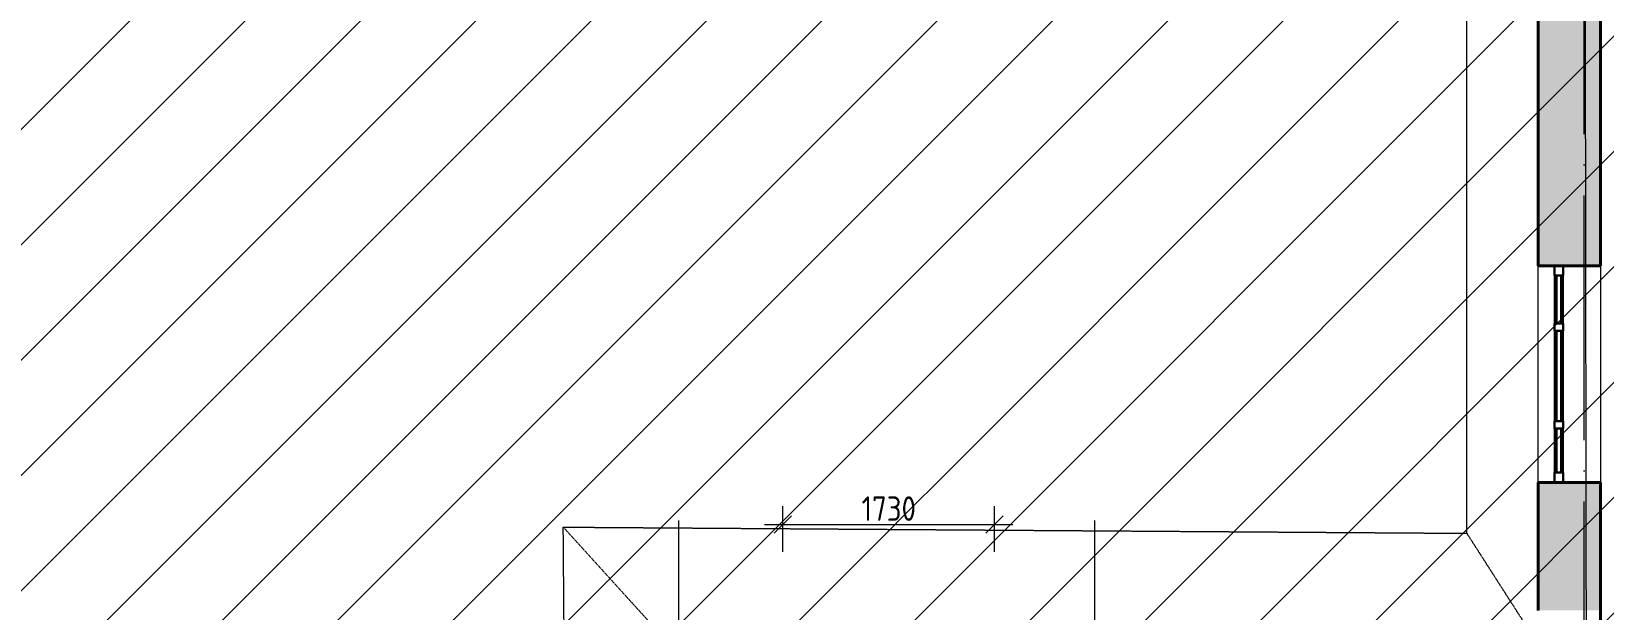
# Model space of a CAD drawing. Header units: millimetres. Extents: x 3050 to 430575, y -569542 to 36130.
# Drawn here: x 313137 to 325988, y -409681 to -404956 of the extents above; entities that cross this region are included whole.
import ezdxf

# ---------------------------------------------------------------- set-up
doc = ezdxf.new("R2010")
doc.units = ezdxf.units.MM
doc.linetypes.add('ADSK_Линия сетки', pattern=[25, 20, -2.5, 0, -2.5])
doc.linetypes.add('ADSK_Сверху', pattern=[4.5, 3, -1.5])
for name, color, linetype, lineweight in [('Витраж', 7, 'Continuous', 18), ('Крыша', 7, 'Continuous', 18), ('Оси', 7, 'Continuous', 9), ('Панели витража', 7, 'Continuous', 18), ('Перекрытие', 7, 'Continuous', 18), ('Размеры', 7, 'Continuous', 9), ('Стены наружные', 7, 'Continuous', 18)]:
    doc.layers.add(name, color=color, linetype=linetype, lineweight=lineweight)
doc.styles.add('GOST Common', font='GOST_Common.ttf', dxfattribs={"width": 0.9, "height": 200})
doc.dimstyles.new('ADSK_Основной_2_5_мм', dxfattribs={"dimscale": 304.8, "dimtxt": 251.428749, "dimasz": 0.463911, "dimexe": 0.492126, "dimexo": 0.492126, "dimgap": 0.098425, "dimtad": 1, "dimdec": 1, "dimrnd": 0.1, "dimdsep": 46, "dimtxsty": 'GOST Common', "dimblk1": 'OBLIQUE', "dimblk2": 'OBLIQUE', "dimsah": 1, "dimcen": 0.09, "dimdle": 0.492126, "dimazin": 2, "dimtfac": 1, "dimtdec": 4, "dimtix": 1, "dimtmove": 0, "dimatfit": 3, "dimfxl": 1, "dimtvp": 1, "dimtfill": 1, "dimtolj": 1, "dimtzin": 0, "dimlwd": 20, "dimlwe": 20, "dimarcsym": 2})

# ---------------------------------------------------------------- blocks, each defined once
blk = doc.blocks.new('Прямоугольный импост - 70х20_60мм-1426885-04 План 4-го этажа маркировочный')
at = {"layer": 'Витраж', "color": 253, "linetype": 'ADSK_Сверху', "true_color": 0xaaaaaa}
for p, q in [((-6074, 23885), (-6144, 23885)), ((-6144, 23805), (-6144, 23885)), ((-6074, 23805), (-6074, 23885)), ((-6144, 23385), (-6144, 23415)), ((-6074, 23385), (-6074, 23415))]:
    blk.add_line(p, q, dxfattribs=at)
blk = doc.blocks.new('Прямоугольный импост - 70х20_60мм-1438125-04 План 4-го этажа маркировочный')
at = {"layer": 'Витраж', "color": 253, "linetype": 'ADSK_Сверху', "true_color": 0xaaaaaa}
for p, q in [((-80, 35), (0, 35)), ((0, 35), (0, -35)), ((0, -35), (-80, -35))]:
    blk.add_line(p, q, dxfattribs=at)
blk = doc.blocks.new('Прямоугольный импост - 70х20_60мм-1438126-04 План 4-го этажа маркировочный')
at = {"layer": 'Витраж', "color": 253, "linetype": 'ADSK_Сверху', "true_color": 0xaaaaaa}
for p, q in [((0, 35), (-80, 35)), ((0, -35), (0, 35)), ((-80, -35), (0, -35))]:
    blk.add_line(p, q, dxfattribs=at)
blk = doc.blocks.new('Прямоугольный импост - 70х20_60мм-1225850-04 План 4-го этажа маркировочный')
at = {"layer": 'Витраж', "color": 253, "linetype": 'ADSK_Сверху', "true_color": 0xaaaaaa}
for p, q in [((-6144, 23355), (-6144, 23385)), ((-6074, 23355), (-6074, 23385)), ((-6144, 22585), (-6144, 22615)), ((-6074, 22585), (-6074, 22615))]:
    blk.add_line(p, q, dxfattribs=at)
blk = doc.blocks.new('Прямоугольный импост - 70х20_60мм-1225113-04 План 4-го этажа маркировочный')
at = {"layer": 'Витраж', "color": 253, "linetype": 'ADSK_Сверху', "true_color": 0xaaaaaa}
for p, q in [((41084, 2435), (41054, 2435)), ((41084, 2365), (41054, 2365)), ((41524, 2435), (41444, 2435)), ((41524, 2365), (41444, 2365)), ((41524, 2365), (41524, 2435))]:
    blk.add_line(p, q, dxfattribs=at)
blk = doc.blocks.new('Прямоугольный импост - 70х60мм-1438123-04 План 4-го этажа маркировочный')
at = {"layer": 'Витраж', "color": 253, "linetype": 'ADSK_Сверху', "true_color": 0xaaaaaa}
for p, q in [((-30, 35), (30, 35)), ((30, -35), (-30, -35))]:
    blk.add_line(p, q, dxfattribs=at)
blk = doc.blocks.new('Прямоугольный импост - 70х60мм-1225009-04 План 4-го этажа маркировочный')
at = {"layer": 'Витраж', "color": 253, "linetype": 'ADSK_Сверху', "true_color": 0xaaaaaa}
for p, q in [((41084, 2435), (41084, 2365)), ((41444, 2435), (41084, 2435)), ((41444, 2365), (41084, 2365)), ((41444, 2365), (41444, 2435))]:
    blk.add_line(p, q, dxfattribs=at)
blk = doc.blocks.new('Прямоугольный импост - 70х60мм-1426887-04 План 4-го этажа маркировочный')
at = {"layer": 'Витраж', "color": 253, "linetype": 'ADSK_Сверху', "true_color": 0xaaaaaa}
for p, q in [((-6074, 23805), (-6144, 23805)), ((-6144, 23415), (-6144, 23805)), ((-6074, 23415), (-6074, 23805)), ((-6144, 23415), (-6074, 23415))]:
    blk.add_line(p, q, dxfattribs=at)
blk = doc.blocks.new('Прямоугольный импост - 70х60мм-1229542-04 План 4-го этажа маркировочный')
at = {"layer": 'Витраж', "color": 253, "linetype": 'ADSK_Сверху', "true_color": 0xaaaaaa}
for p, q in [((-6074, 23355), (-6144, 23355)), ((-6144, 22615), (-6144, 23355)), ((-6074, 22615), (-6074, 23355)), ((-6144, 22615), (-6074, 22615))]:
    blk.add_line(p, q, dxfattribs=at)
blk = doc.blocks.new('Системная панель - _AR_Стекло_40мм_привязка по центру-V121-04 План 4-го этажа маркировочный')
at = {"layer": 'Панели витража', "lineweight": 30}
for p, q in [((180, 20), (-180, 20)), ((-180, 20), (-180, -20)), ((180, -20), (180, 20)), ((-180, -20), (180, -20))]:
    blk.add_line(p, q, dxfattribs=at)
blk = doc.blocks.new('Прямоугольный импост - 70х40_60мм-1229682-04 План 4-го этажа маркировочный')
at = {"layer": 'Витраж'}
for p, q in [((41084, 2435), (41444, 2435)), ((41084, 2365), (41444, 2365))]:
    blk.add_line(p, q, dxfattribs=at)
blk = doc.blocks.new('Прямоугольный импост - 70х20_60мм-V122-04 План 4-го этажа маркировочный')
at = {"layer": 'Витраж', "lineweight": 30}
for p, q in [((-80, 35), (0, 35)), ((-80, -35), (-80, 35)), ((0, 35), (0, -35)), ((0, -35), (-80, -35))]:
    blk.add_line(p, q, dxfattribs=at)
blk = doc.blocks.new('Прямоугольный импост - 70х20_60мм-V123-04 План 4-го этажа маркировочный')
at = {"layer": 'Витраж', "lineweight": 30}
for p, q in [((0, 35), (-80, 35)), ((-80, 35), (-80, -35)), ((0, -35), (0, 35)), ((-80, -35), (0, -35))]:
    blk.add_line(p, q, dxfattribs=at)
blk = doc.blocks.new('Системная панель - _AR_Стекло_40мм_привязка по центру-1438463-04 План 4-го этажа маркировочный')
at = {"layer": 'Панели витража', "lineweight": 30}
for p, q in [((195, 20), (-195, 20)), ((-195, 20), (-195, -20)), ((195, -20), (195, 20)), ((-195, -20), (195, -20))]:
    blk.add_line(p, q, dxfattribs=at)
blk = doc.blocks.new('Прямоугольный импост - 70х40_60мм-1426886-04 План 4-го этажа маркировочный')
at = {"layer": 'Витраж'}
for p, q in [((-6144, 23805), (-6144, 23415)), ((-6074, 23805), (-6074, 23415))]:
    blk.add_line(p, q, dxfattribs=at)
blk = doc.blocks.new('Системная панель - _AR_Стекло_40мм_привязка по центру-1239064-04 План 4-го этажа маркировочный')
at = {"layer": 'Панели витража', "lineweight": 30}
for p, q in [((370, 20), (-370, 20)), ((-370, 20), (-370, -20)), ((370, -20), (370, 20)), ((-370, -20), (370, -20))]:
    blk.add_line(p, q, dxfattribs=at)
blk = doc.blocks.new('Прямоугольный импост - 70х40_60мм-1229684-04 План 4-го этажа маркировочный')
at = {"layer": 'Витраж'}
for p, q in [((-6144, 23355), (-6144, 22615)), ((-6074, 23355), (-6074, 22615))]:
    blk.add_line(p, q, dxfattribs=at)
blk = doc.blocks.new('Прямоугольный импост - 70х60мм-V124-04 План 4-го этажа маркировочный')
at = {"layer": 'Витраж', "lineweight": 30}
for p, q in [((-30, 35), (30, 35)), ((-30, -35), (-30, 35)), ((30, 35), (30, -35)), ((30, -35), (-30, -35))]:
    blk.add_line(p, q, dxfattribs=at)
blk = doc.blocks.new('_Oblique')
at = {"color": 0, "linetype": 'ByBlock', "lineweight": -2}
blk.add_line((-0.5, -0.5), (0.5, 0.5), dxfattribs=at)
blk = doc.blocks.new('*D9956')
at = {"layer": 'Defpoints', "color": 0, "lineweight": 40, "transparency": 16777216}
for p in [(321010, -408986), (319280, -409358), (321010, -409358)]:
    blk.add_point(p, dxfattribs=at)
at = {"layer": 'Размеры', "color": 0, "lineweight": 20, "transparency": 16777216}
for p, q in [((319280, -409208), (319280, -408836)), ((321010, -409208), (321010, -408836)), ((319130, -408986), (321160, -408986))]:
    blk.add_line(p, q, dxfattribs=at)
at = {"layer": 'Размеры', "color": 0, "lineweight": 20, "transparency": 16777216, "xscale": 141.4, "yscale": 141.4, "zscale": 141.4, "rotation": 180}
blk.add_blockref('_Oblique', (319280, -408986), dxfattribs=at)
at = {"layer": 'Размеры', "color": 0, "lineweight": 20, "transparency": 16777216, "xscale": 141.4, "yscale": 141.4, "zscale": 141.4}
blk.add_blockref('_Oblique', (321010, -408986), dxfattribs=at)
at = {"layer": 'Размеры', "color": 0, "lineweight": 20, "transparency": 16777216, "insert": (320145, -408856), "char_height": 200, "width": 700.59, "attachment_point": 5, "style": 'GOST Common', "bg_fill": 3, "box_fill_scale": 1.1, "bg_fill_color": 256, "bg_fill_true_color": 13158600, "bg_fill_transparency": 0}
blk.add_mtext('\\A1;1730', dxfattribs=at)

msp = doc.modelspace()

# ---------------------------------------------------------------- hatches: boundary and pattern name
at = {"layer": 'Стены наружные', "true_color": 0xc0c0c0}
h = msp.add_hatch(color=9, dxfattribs=at)
h.paths.add_polyline_path([(325806.22, -409687.86), (325962.82, -409687.86), (325962.82, -408641.64), (325452.82, -408641.64), (325452.82, -409687.86)])
h.paths.add_polyline_path([(325806.22, -406871.64), (325962.82, -406871.64), (325962.82, -404556.35), (325452.82, -404556.35), (325452.82, -406871.64)])
h.paths.add_polyline_path([(325452.82, -402786.35), (325962.82, -402786.35), (325962.82, -400535.66), (325452.82, -400535.66), (325452.82, -401343.85)])
h.paths.add_polyline_path([(325806.22, -398765.66), (325962.82, -398765.66), (325962.82, -396469.46), (325452.82, -396469.46), (325452.82, -398765.66)])
h.paths.add_polyline_path([(325806.22, -394699.46), (325962.82, -394699.46), (325962.82, -387372.71), (325452.82, -387372.71), (325452.82, -394699.46)])

# ---------------------------------------------------------------- linework, layer by layer
at = {"layer": 'Крыша', "color": 253, "linetype": 'ADSK_Сверху', "true_color": 0xaaaaaa, "flags": 128}
for points in [[(324871.2, -409057.66), (324870.24, -406537.74), (324869.28, -404017.82), (324868.32, -401497.89), (324867.36, -398977.97), (324866.4, -396458.04), (324865.44, -393938.12), (324864.48, -391418.2), (324863.53, -388898.27), (324862.57, -386378.35)], [(317543.21, -416470.56), (317536.67, -415641.29), (317530.13, -414812.03), (317523.6, -413982.76), (317517.06, -413153.5), (317510.53, -412324.24), (317503.99, -411494.97), (317497.45, -410665.71), (317490.92, -409836.44), (317484.38, -409007.18)], [(317484.38, -409007.18), (318372.02, -409984.75), (318486.83, -410111.18)], [(317484.38, -409007.18), (318305.14, -409012.79), (319125.89, -409018.4), (319946.65, -409024.01), (320767.41, -409029.62), (321588.17, -409035.23), (322408.92, -409040.83), (323229.68, -409046.44), (324050.44, -409052.05), (324871.2, -409057.66)], [(325535.5, -410093.33), (325494.57, -410029.51), (324871.2, -409057.66)]]:
    msp.add_lwpolyline(points, dxfattribs=at)
at = {"layer": 'Оси', "linetype": 'ADSK_Линия сетки', "ltscale": 100}
for p, q in [((325829.52, -435797.51), (325829.52, -386087.13)), ((318429.52, -435797.51), (318429.52, -408953.12)), ((321829.52, -435797.51), (321829.52, -408953.12))]:
    msp.add_line(p, q, dxfattribs=at)
at = {"layer": 'Перекрытие', "color": 9, "linetype": 'ADSK_Сверху', "true_color": 0xaad4d4}
msp.add_line((325847.87, -409855.61), (325836.18, -401951.92), dxfattribs=at)
at = {"layer": 'Стены наружные', "lineweight": 40}
for p, q in [((325452.82, -404556.35), (325452.82, -406871.64)), ((325962.82, -406871.64), (325962.82, -404556.35)), ((325452.82, -406871.64), (325962.82, -406871.64)), ((325452.82, -408641.64), (325452.82, -409687.86)), ((325962.82, -408641.64), (325452.82, -408641.64)), ((325962.82, -410197.86), (325962.82, -408641.64))]:
    msp.add_line(p, q, dxfattribs=at)
at = {"layer": 'Стены наружные'}
for p, q in [((325452.82, -408641.64), (325452.82, -406871.64)), ((325962.82, -406871.64), (325962.82, -408641.64))]:
    msp.add_line(p, q, dxfattribs=at)

# ---------------------------------------------------------------- block references
at = {"layer": 'Витраж', "color": 253, "linetype": 'ADSK_Сверху', "true_color": 0xaaaaaa}
for name in ['Прямоугольный импост - 70х20_60мм-1426885-04 План 4-го этажа маркировочный', 'Прямоугольный импост - 70х60мм-1426887-04 План 4-го этажа маркировочный', 'Прямоугольный импост - 70х20_60мм-1225850-04 План 4-го этажа маркировочный', 'Прямоугольный импост - 70х60мм-1229542-04 План 4-го этажа маркировочный']:
    msp.add_blockref(name, (331731.57, -430756.58), dxfattribs=at)
at = {"layer": 'Витраж', "color": 253, "linetype": 'ADSK_Сверху', "true_color": 0xaaaaaa, "extrusion": (0, 0, -1), "rotation": 90.00000000000007}
for name, p in [('Прямоугольный импост - 70х20_60мм-1438125-04 План 4-го этажа маркировочный', (-325622.82, -406871.64)), ('Прямоугольный импост - 70х60мм-1438123-04 План 4-го этажа маркировочный', (-325622.82, -407371.64)), ('Прямоугольный импост - 70х60мм-1438123-04 План 4-го этажа маркировочный', (-325622.82, -408171.64))]:
    msp.add_blockref(name, p, dxfattribs=at)
at = {"layer": 'Витраж', "extrusion": (0, 0, -1), "rotation": 90.00000000000007}
for name, p in [('Прямоугольный импост - 70х20_60мм-V122-04 План 4-го этажа маркировочный', (-325622.82, -406871.64)), ('Прямоугольный импост - 70х60мм-V124-04 План 4-го этажа маркировочный', (-325622.82, -407371.64)), ('Прямоугольный импост - 70х60мм-V124-04 План 4-го этажа маркировочный', (-325622.82, -408171.64))]:
    msp.add_blockref(name, p, dxfattribs=at)
at = {"layer": 'Витраж'}
for name in ['Прямоугольный импост - 70х40_60мм-1426886-04 План 4-го этажа маркировочный', 'Прямоугольный импост - 70х40_60мм-1229684-04 План 4-го этажа маркировочный']:
    msp.add_blockref(name, (331731.57, -430756.58), dxfattribs=at)
at = {"layer": 'Витраж', "color": 253, "linetype": 'ADSK_Сверху', "true_color": 0xaaaaaa}
for name, p, rotation in [('Прямоугольный импост - 70х20_60мм-1225113-04 План 4-го этажа маркировочный', (323223.31, -367117.18), 270), ('Прямоугольный импост - 70х60мм-1225009-04 План 4-го этажа маркировочный', (323223.31, -367117.18), 270), ('Прямоугольный импост - 70х20_60мм-1438126-04 План 4-го этажа маркировочный', (325622.82, -408641.64), 269.9999999999999)]:
    msp.add_blockref(name, p, dxfattribs=dict(at, rotation=rotation))
at = {"layer": 'Витраж'}
for name, p, rotation in [('Прямоугольный импост - 70х40_60мм-1229682-04 План 4-го этажа маркировочный', (323223.31, -367117.18), 270), ('Прямоугольный импост - 70х20_60мм-V123-04 План 4-го этажа маркировочный', (325622.82, -408641.64), 269.9999999999999)]:
    msp.add_blockref(name, p, dxfattribs=dict(at, rotation=rotation))
at = {"layer": 'Панели витража', "rotation": 89.99999999999993}
for name, p in [('Системная панель - _AR_Стекло_40мм_привязка по центру-1438463-04 План 4-го этажа маркировочный', (325622.82, -407146.64)), ('Системная панель - _AR_Стекло_40мм_привязка по центру-1239064-04 План 4-го этажа маркировочный', (325622.82, -407771.64)), ('Системная панель - _AR_Стекло_40мм_привязка по центру-V121-04 План 4-го этажа маркировочный', (325622.82, -408381.64))]:
    msp.add_blockref(name, p, dxfattribs=at)

# ---------------------------------------------------------------- next in the draw order: dimensions: what is measured, and where the dimension line sits
at = {"layer": 'Размеры', "lineweight": 20}
dim = msp.add_linear_dim(base=(321010.39, -408985.94), p1=(319280.39, -409357.86), p2=(321010.39, -409357.86), dimstyle='ADSK_Основной_2_5_мм', override={"dimpost": '<>', "dimfxl": 1730}, dxfattribs=at)
dim.commit()
dim.dimension.update_dxf_attribs({"geometry": '*D9956', "text_midpoint": (320145.39, -408855.94)})

# ---------------------------------------------------------------- next in the draw order: hatches: boundary and pattern name
at = {"lineweight": 13, "true_color": 0x636466}
h = msp.add_hatch(dxfattribs=at)
h.set_pattern_fill('ANSI31', color=251, scale=210)
h.set_pattern_definition([(45, (-1812091.45, -109463.3), (-471.46345, 471.46345), [])])
h.paths.add_polyline_path([(336184.02, -379783.78), (293385.25, -379662.32), (293385.25, -437206.01), (336184.02, -437327.46)])

doc.saveas('drawing.dxf')
